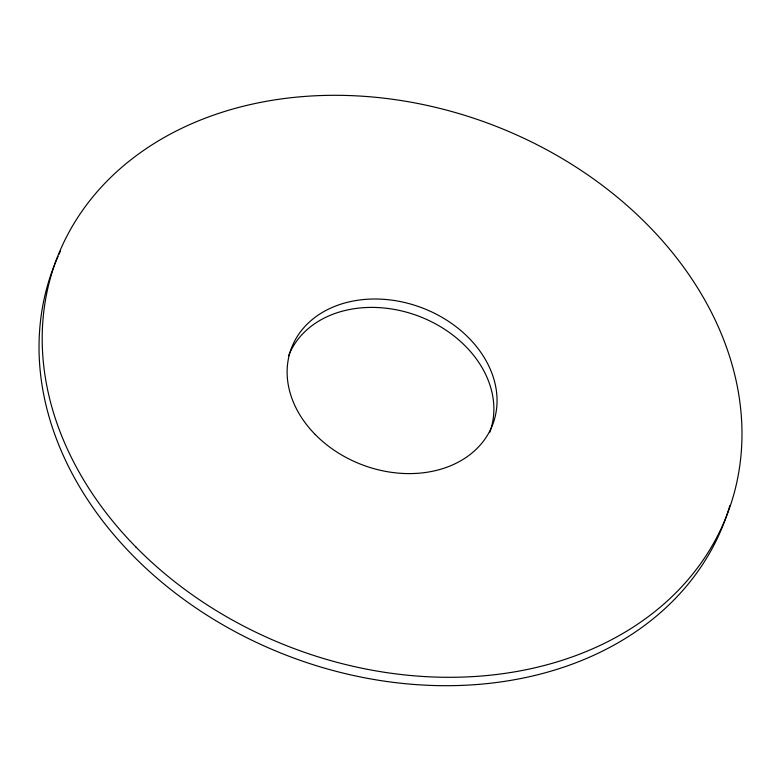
<?xml version="1.0" encoding="UTF-8"?>
<svg xmlns="http://www.w3.org/2000/svg" width="781" height="781" viewBox="0 0 781 781"><rect width="100%" height="100%" fill="white"/><g stroke="black" fill="none" stroke-linecap="round" stroke-linejoin="round"><path stroke-width="1.17" d="M729.893 505.414A358.762 279.988 20.7 0 1 292.67 657.631A358.762 279.988 20.7 0 1 58.038 256.383M59.005 254.245A358.762 279.988 20.7 0 1 60.498 251.043M288.56 355.804A107.632 83.997 20.7 0 1 418.967 316.266A107.632 83.997 20.7 0 1 489.697 432.469M135.992 547.11A358.762 279.988 20.7 0 0 726.603 515.938A358.762 279.988 20.7 0 0 313.669 95.858A358.762 279.988 20.7 0 0 135.992 547.11M315.26 434.548A107.632 83.997 20.7 0 0 492.44 425.196A107.632 83.997 20.7 0 0 368.564 299.172A107.632 83.997 20.7 0 0 315.26 434.548"/></g></svg>
